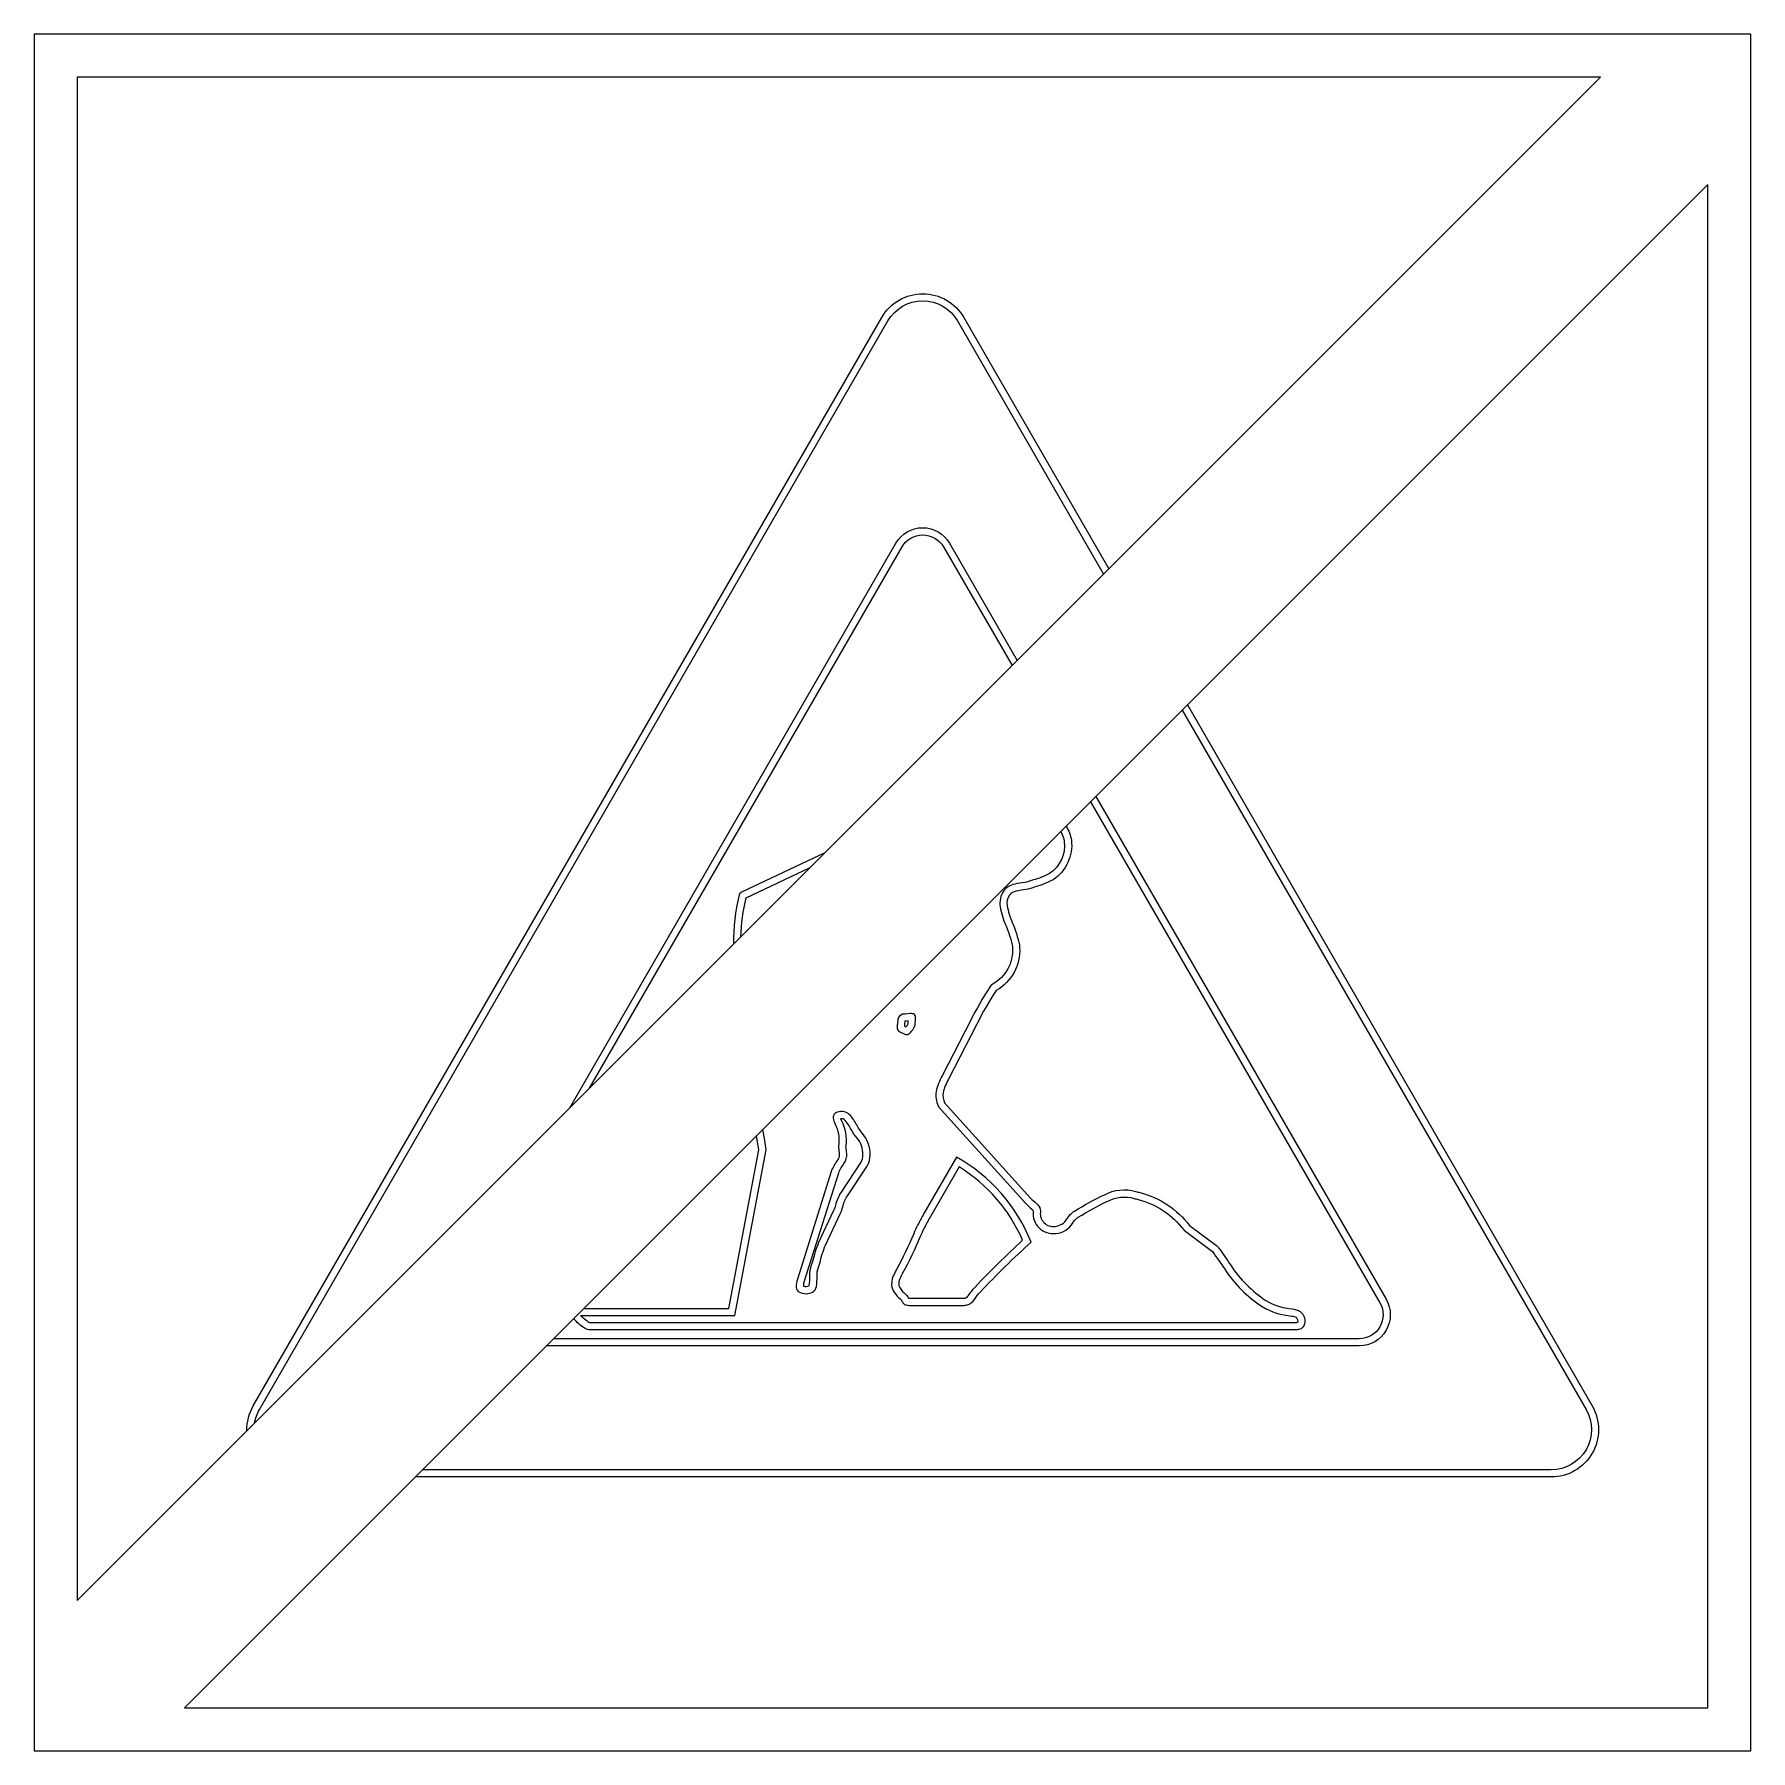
# Model space of a CAD drawing. Extents: x 3212 to 5812, y 90 to 1290.
# Drawn here: x 4612 to 5812, y 90 to 1290 of the extents above; entities that cross this region are included whole.
import ezdxf

# ---------------------------------------------------------------- set-up
doc = ezdxf.new("R2010")
doc.units = 0
doc.header["$MEASUREMENT"] = 0

msp = doc.modelspace()

# ---------------------------------------------------------------- linework, layer by layer
for points in [[(4611.85, 89.9548), (5811.85, 89.9548), (5811.85, 1289.95), (4611.85, 1289.95)], [(5706.85, 1259.95), (4641.85, 1259.95), (4641.85, 194.955)], [(4716.85, 119.955), (5781.85, 119.955), (5781.85, 1184.95)]]:
    msp.add_lwpolyline(points, close=True)
for points in [[(4760.51, 313.617, -0.137535), (4764.92, 330.941), (5204.34, 1092.03, -0.576761), (5261.66, 1092.03), (5363.14, 916.25)], [(4765.870000000001, 318.981, -0.09011219999999999), (4769.25, 328.445), (5208.67, 1089.53, -0.576761), (5257.33, 1089.53), (5359.48, 912.59)], [(4986.32, 539.428), (5214.21, 934.153, -0.576712), (5251.780000000001, 934.1569999999999), (5299.09, 852.212)], [(4999.98, 553.086), (5218.54, 931.6519999999999, -0.576712), (5247.46, 931.6519999999999), (5295.440000000001, 848.547)], [(5418.040000000001, 821.153), (5701.07, 330.938, -0.576727), (5672.41, 281.301), (4878.200000000001, 281.304)], [(5414.39, 817.4939999999999), (5696.74, 328.438, -0.576727), (5672.41, 286.301), (4883.200000000001, 286.303)], [(5354, 757.1089999999999), (5556.98, 405.533, -0.576741), (5538.190000000001, 372.991), (4969.88, 372.991)], [(5350.34, 753.446), (5552.65, 403.032, -0.576741), (5538.190000000001, 377.991), (4974.88, 377.991)], [(5333.200000000001, 736.307, -0.0954228), (5336.91, 726.49, -0.286955), (5324.120000000001, 698.885, -0.0642525), (5311.49, 693.903, -0.0428069), (5305.21, 692.002, 0.0196795), (5298.27, 690.8989999999999, 0.171816), (5293.57, 688.107, 0.183184), (5292.030000000001, 680.7230000000001, 0.0638177), (5295.610000000001, 669.075, -0.050234), (5300.58, 653.111, -0.0191492), (5300.75, 651.4259999999999, -0.286194), (5284.360000000001, 621.419, 0.029654), (5270.790000000001, 597.9780000000001), (5251.05, 559.413, 0.0839664), (5247.280000000001, 549.939, 0.151608), (5248.31, 542.957), (5308.3, 476.223, 0.0150946), (5312.58, 472.4, -0.152018), (5315.18, 468.341, -0.0877681), (5315.24, 466.422, 0.493116), (5325.48, 456.528, 0.239453), (5333.85, 461.725, -0.0531933), (5336.120000000001, 464.726, -0.07126060000000001), (5339.030000000001, 467.139, -0.028326), (5360.06, 478.594, -0.198739), (5381.99, 480.896, -0.00722704), (5384.89, 480.183, -0.168202), (5419.48, 457.161), (5438.370000000001, 443.062, -0.07592439999999999), (5439.860000000001, 441.554, -0.0107499), (5448.31, 429.331, 0.101286), (5472.93, 404.709, 0.115238), (5491.38, 398.778, -0.107795), (5496.790000000001, 397.112, -0.344912), (5499.48, 387.047, -0.213781), (5496.58, 384.575, -0.0245705), (5494.46, 384.09), (5480.610000000001, 384.102), (5012.29, 384.102), (4999.59, 384.074, -0.106981), (4996.22, 385.607, -0.06677419999999999), (4988.900000000001, 392.008)], [(5329.540000000001, 732.6489999999999, -0.0808721), (5331.96, 725.752, -0.28357), (5321.540000000001, 703.172, -0.06326380000000001), (5310.1, 698.71), (5309.63, 698.547, -0.0411868), (5304.39, 696.938, 0.0190495), (5297.290000000001, 695.803, 0.171816), (5289.49, 690.993, 0.183184), (5287.09, 679.9, 0.0635304), (5291.030000000001, 667.065, -0.0494993), (5295.65, 652.28, -0.0168419), (5295.75, 651.132, -0.286194), (5281.9, 625.774), (5280.85, 625.182), (5280.18, 624.175, 0.029654), (5266.32, 600.221), (5246.68, 561.8480000000001, 0.0826317), (5242.360000000001, 550.814, 0.151608), (5243.8, 540.7959999999999), (5244.110000000001, 540.148), (5304.790000000001, 472.664, 0.0150946), (5309.360000000001, 468.5719999999999, -0.135348), (5310.280000000001, 467.0530000000001, 0.489586), (5326.06, 451.561, 0.236889), (5338.13, 459.1319999999999, -0.0531933), (5339.81, 461.346, -0.07126060000000001), (5341.65, 462.878, -0.028326), (5362.35, 474.15, -0.198739), (5380.76, 476.052, -0.00722704), (5383.63, 475.346, -0.168202), (5415.5, 454.135), (5415.92, 453.574), (5435.59, 438.839, -0.0107499), (5444.13, 426.576, 0.101286), (5470.290000000001, 400.464, 0.115238), (5490.97, 393.795, -0.0965703), (5494.01, 392.931, -0.294287), (5495, 389.326, -0.0150579), (5493.99, 389.09), (5480.620000000001, 389.102), (5012.29, 389.102), (5000.23, 389.075, -0.07807460000000001), (4999.06, 389.717, -0.0538981), (4993.76, 394.109), (4999.5, 394.134), (5101.67, 394.134), (5123.440000000001, 509.998), (5122.48, 516.494), (5121.22, 524.3290000000001)], [(5100.81, 653.914, -0.058174), (5104.77, 688.2710000000001, -0.243663), (5106.610000000001, 690.523), (5164.77, 717.8789999999999)], [(5105.89, 658.997, -0.0479417), (5109.46, 686.34), (5154.34, 707.447)]]:
    msp.add_lwpolyline(points, format="xyb")
for points in [[(5227.72, 597.95, 0.00540832), (5227.96, 601.4630000000001, 0.0275016), (5227.91, 603.22, 0.06476319999999999), (5227.76, 603.953, 0.243533), (5226.67, 605.04, 0.06137719999999999), (5225.88, 605.216, 0.0309975), (5224.3, 605.271), (5220.67, 605.002), (5218.79, 604.817, 0.232232), (5215.54, 601.446), (5215.26, 597.997, 0.0605927), (5215.22, 594.837, 0.129599), (5215.74, 593.564, 0.110357), (5216.97, 592.526), (5220.38, 590.895, 0.11371), (5221.91, 590.646, 0.132906), (5223.16, 591.0740000000001, 0.06581000000000001), (5225.780000000001, 593.658, 0.072699), (5227.09, 595.6990000000001, 0.07533580000000001)], [(5222.75, 598.486), (5222.870000000001, 600.151), (5221.1, 600.021), (5220.43, 599.9540000000001), (5220.22, 597.401, 0.0243383), (5220.15, 596.55), (5221.23, 596.03, 0.025422), (5221.9, 596.805, 0.072699), (5222.530000000001, 597.76, 0.0678492)], [(5180.33, 477.796), (5194.09, 498.689, 0.137615), (5196.17, 506.527, 0.187836), (5190.84, 521.5369999999999, -0.0581446), (5187.370000000001, 526.496, 0.062059), (5182.47, 533.932, 0.307535), (5173.24, 536.332, 0.123322), (5171.43, 535.363, 0.232982), (5170.440000000001, 532.201, 0.0848742), (5171.73, 528.061, -0.152798), (5174.23, 513.9019999999999, 0.06096169999999999), (5174.120000000001, 511.751, -0.0100218), (5174.63, 506.837, -0.17112), (5173.79, 503.518, 0.0493546), (5169.3, 495.616), (5145.370000000001, 419.709, 0.0995944), (5144.59, 413.879, 0.260512), (5146.88, 410.505, 0.230535), (5155.93, 410.495, 0.217826), (5158.64, 414.519, 0.0476645), (5159.120000000001, 421.339, -0.0926327), (5160, 427.903, 0.0218001), (5161.030000000001, 430.858, -0.0361719), (5165.01, 443.4930000000001), (5175.46, 465.671, 0.0513031), (5177.07, 470.259, -0.0870708)], [(5149.56, 414.787, 0.188721), (5153.58, 415.103, 0.0471825), (5154.120000000001, 421.155, -0.0918381), (5155.29, 429.5719999999999, 0.0207068), (5156.200000000001, 432.159, -0.0357851), (5160.39, 445.41), (5170.93, 467.8, 0.0513031), (5172.200000000001, 471.424, -0.0870708), (5176.16, 480.547), (5189.84, 501.325, 0.134769), (5191.17, 506.539, 0.18736), (5187.08, 518.244, -0.0578342), (5182.940000000001, 524.184, 0.06175409999999999), (5178.690000000001, 530.655, 0.250123), (5175.610000000001, 531.7919999999999, 0.0495891), (5176.16, 530.36, -0.152798), (5179.17, 513.18, 0.0540378), (5179.1, 512.212, -0.00969957), (5179.610000000001, 507.291, -0.17112), (5177.93, 500.704, 0.04768630000000001), (5173.99, 493.836), (5150.110000000001, 418.117, 0.08495599999999999)], [(5308.8, 445.443, 0.172847), (5256.55, 504.903), (5233.81, 465.446, 0.012894), (5229.41, 457.324, 0.0182606), (5226.66, 451.405, -0.0251806), (5214.57, 426.279, 0.0293797), (5212.42, 421.834, 0.161089), (5211.48, 413.938, 0.154531), (5216.940000000001, 406.115, -0.104183), (5218.860000000001, 403.654, 0.0392354), (5219.48, 402.494, 0.18225), (5220.98, 401.585, 0.0538322), (5224.780000000001, 401.28), (5261.290000000001, 401.28, 0.06551030000000001), (5264, 401.598, 0.176138), (5269.190000000001, 405.475, -0.0294314), (5273.280000000001, 410.772, -0.020441)], [(5302.83, 446.784, 0.153801), (5258.370000000001, 498.047), (5238.15, 462.949, 0.012894), (5233.860000000001, 455.054, 0.0182606), (5231.27, 449.467, -0.0251806), (5218.93, 423.843, 0.0293797), (5217, 419.848, 0.152843), (5216.33, 415.18, 0.148326), (5220.05, 410.027, -0.0933446), (5223.1, 406.328, 0.0301669), (5224.68, 406.279), (5261.34, 406.279, 0.06009730000000001), (5262.66, 406.418, 0.16969), (5265.02, 408.244, -0.0294314), (5269.56, 414.1130000000001, -0.0189936)]]:
    msp.add_lwpolyline(points, format="xyb", close=True)
msp.add_lwpolyline([(4996, 399.1130000000001), (4999.48, 399.134), (5097.52, 399.134), (5118.370000000001, 510.096), (5117.54, 515.7), (5116.85, 519.9580000000001)])

doc.saveas('drawing.dxf')
